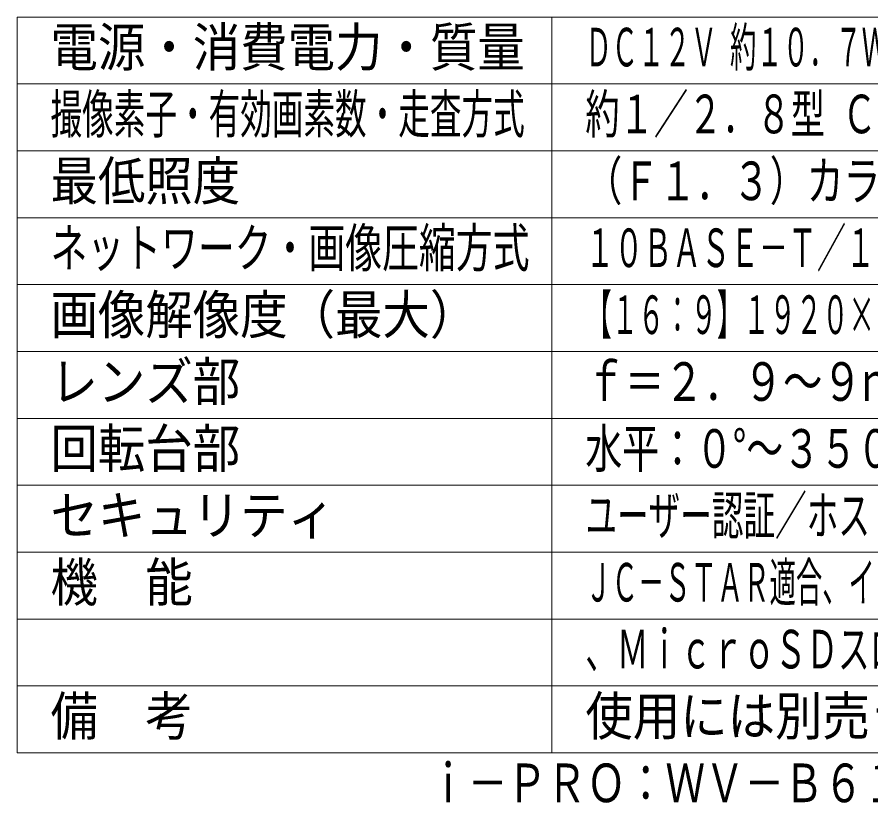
# Model space of a CAD drawing. Units: millimetres on the paper. Extents: x -63 to 65, y -59 to 59.
# Drawn here: x -62.9 to 0.9, y -59 to 0.4 of the extents above; entities that cross this region are included whole.
import ezdxf
from ezdxf.enums import TextEntityAlignment as Align

# ---------------------------------------------------------------- set-up
doc = ezdxf.new("R2010")
doc.units = ezdxf.units.MM
doc.layers.add('0-1_MOJI1', color=7, linetype='Continuous')
doc.layers.add('0-4_相当品', color=4, linetype='Continuous')
doc.layers.add('0-5_WAKU', color=4, linetype='Continuous', lineweight=9)
doc.styles.add('ＭＳ ゴシック', font='')
doc.styles.get('ＭＳ ゴシック').set_extended_font_data('MS Gothic')

msp = doc.modelspace()

# ---------------------------------------------------------------- linework, layer by layer
at = {"layer": '0-5_WAKU', "color": 3}
for p, q in [((-62.932, -54.6), (-62.932, 0.4)), ((-62.932, 0.4), (62.068, 0.4)), ((-22.932, -54.6), (-22.932, 0.4)), ((-62.932, -54.6), (62.068, -54.6))]:
    msp.add_line(p, q, dxfattribs=at)
at = {"layer": '0-5_WAKU'}
for p, q in [((-62.932, -4.6), (62.068, -4.6)), ((-62.932, -9.6), (62.068, -9.6)), ((62.068, -14.6), (-62.932, -14.6)), ((62.068, -19.6), (-62.932, -19.6)), ((62.068, -24.6), (-62.932, -24.6)), ((-62.932, -29.6), (62.068, -29.6)), ((-62.932, -34.6), (62.068, -34.6)), ((-62.932, -39.6), (62.068, -39.6)), ((-62.932, -44.6), (62.068, -44.6)), ((-62.932, -49.6), (62.068, -49.6))]:
    msp.add_line(p, q, dxfattribs=at)

# ---------------------------------------------------------------- texts
at = {"layer": '0-1_MOJI1', "style": 'ＭＳ ゴシック'}
for s, height, width, p in [('電源・消費電力・質量', 2.889, 0.9, (-60.432, -4.155)), ('ＤＣ１２Ｖ 約１０．７Ｗ、ＰｏＥ（ＩＥＥＥ８０２．３ａｆ準拠）約１２Ｗ・約８００ｇ', 2.886, 0.5, (-20.432, -4.155)), ('撮像素子・有効画素数・走査方式', 2.889, 0.6, (-60.432, -9.155)), ('約１／２．８型 ＣＭＯＳセンサー・約２１０万画素・プログレッシブ', 2.889, 0.65, (-20.432, -9.155)), ('最低照度', 2.889, 0.9, (-60.432, -14.155)), ('（Ｆ１．３）カラー：０．００１ｌｘ、白黒：０．０００３ｌｘ', 2.889, 0.7, (-20.432, -14.155)), ('ネットワーク・画像圧縮方式', 2.886, 0.7, (-60.432, -19.155)), ('１０ＢＡＳＥ－Ｔ／１００ＢＡＳＥ－ＴＸ・Ｈ．２６５、Ｈ．２６４、ＪＰＥＧ', 2.886, 0.55, (-20.432, -19.155)), ('画像解像度（最大）', 2.889, 0.9, (-60.432, -24.155)), ('【１６：９】１９２０×１０８０（６０ｆｐｓ）【４：３】１２８０×９６０（３０ｆｐｓ）', 2.886, 0.5, (-20.432, -24.155)), ('レンズ部', 2.889, 0.9, (-60.432, -29.155)), ('ｆ＝２．９～９ｍｍ（３．１倍、電動ズーム／電動フォーカス）', 2.889, 0.75, (-20.432, -29.155)), ('回転台部', 2.889, 0.9, (-60.432, -34.155)), ('水平：０°～３５０°／垂直：０°～９０°、駆動耐久性１００万回', 2.886, 0.7, (-20.432, -34.155)), ('ユーザー認証／ホスト認証／ＨＴＴＰＳ、ＦＩＰＳ１４０－２ｌｅｖｅｌ３', 2.889, 0.6, (-20.432, -39.155)), ('セキュリティ', 2.889, 0.9, (-60.432, -39.155)), ('機\u3000能', 2.889, 0.9, (-60.432, -44.155)), ('ＪＣ－ＳＴＡＲ適合、インテリジェントオート、スーパーダイナミック、スマートコーディング', 2.886, 0.5, (-20.432, -44.155)), ('、ＭｉｃｒｏＳＤスロット、ＡＩ自動追尾、ＡＩ音識別、ＡＩアプリ搭載可能', 2.886, 0.6, (-20.432, -49.155)), ('備\u3000考', 2.889, 0.9, (-60.432, -54.155)), ('使用には別売ライセンスが必要', 2.889, 0.9, (-20.432, -54.155))]:
    msp.add_text(s, height=height, dxfattribs=dict(at, width=width)).set_placement(p, align=Align.BOTTOM_LEFT)
at = {"layer": '0-4_相当品', "style": 'ＭＳ ゴシック', "width": 0.75}
msp.add_text('ｉ－ＰＲＯ：ＷＶ－Ｂ６１３００－ＺＹＲ＋ＷＶ－ＱＣＬ１００－ＷＵＸ', height=2.889, dxfattribs=at).set_placement((-32.172, -59.155), align=Align.BOTTOM_LEFT)

doc.saveas('drawing.dxf')
